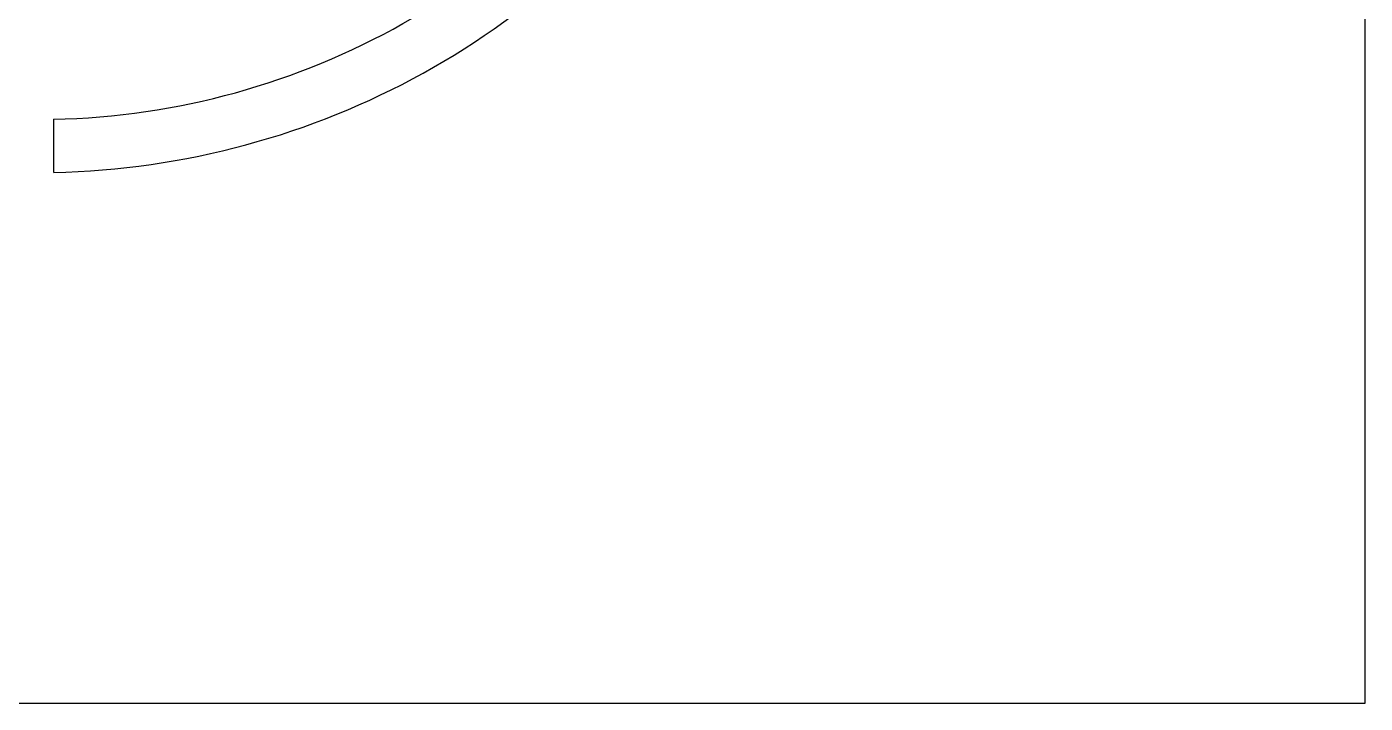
# Model space of a CAD drawing. Header units: millimetres. Extents: x -125 to 125, y -125 to 125.
# Drawn here: x -1 to 125, y -125 to -61.3 of the extents above; entities that cross this region are included whole.
import ezdxf

# ---------------------------------------------------------------- set-up
doc = ezdxf.new("R2010")
doc.units = ezdxf.units.MM
doc.layers.add('Body', color=7, linetype='CONTINUOUS')

msp = doc.modelspace()

# ---------------------------------------------------------------- linework, layer by layer
at = {"layer": 'Body'}
for p, q in [((125, -125), (125, 125)), ((125, -125, 1), (125, 125, 1)), ((125, -125), (125, 125)), ((125, -125, 1), (125, 125, 1)), ((1.5, -69.98), (1.5, -74.98)), ((1.5, -69.98, 1), (1.5, -74.98, 1)), ((1.5, -69.98), (1.5, -74.98)), ((1.5, -69.98, 1), (1.5, -74.98, 1)), ((1.5, -69.98), (1.5, -69.98, 1)), ((1.5, -69.98), (1.5, -69.98, 1)), ((1.5, -74.98), (1.5, -74.98, 1)), ((1.5, -74.98), (1.5, -74.98, 1)), ((-125, -125), (125, -125)), ((-125, -125, 1), (125, -125, 1)), ((-125, -125), (125, -125)), ((-125, -125, 1), (125, -125, 1)), ((125, -125), (125, -125, 1)), ((125, -125), (125, -125, 1))]:
    msp.add_line(p, q, dxfattribs=at)
for centre, radius, start, end in [((0, 0), 75, -88.854, 22.3337), ((0, 0), 70, -88.7721, 24.0255), ((0, 0, 1), 75, -88.854, 22.3337), ((0, 0, 1), 70, -88.7721, 24.0255), ((0, 0), 75, -88.854, 22.3337), ((0, 0, 1), 75, -88.854, 22.3337), ((0, 0), 70, -88.7721, 24.0255), ((0, 0, 1), 70, -88.7721, 24.0255)]:
    msp.add_arc(centre, radius, start, end, dxfattribs=at)

doc.saveas('drawing.dxf')
